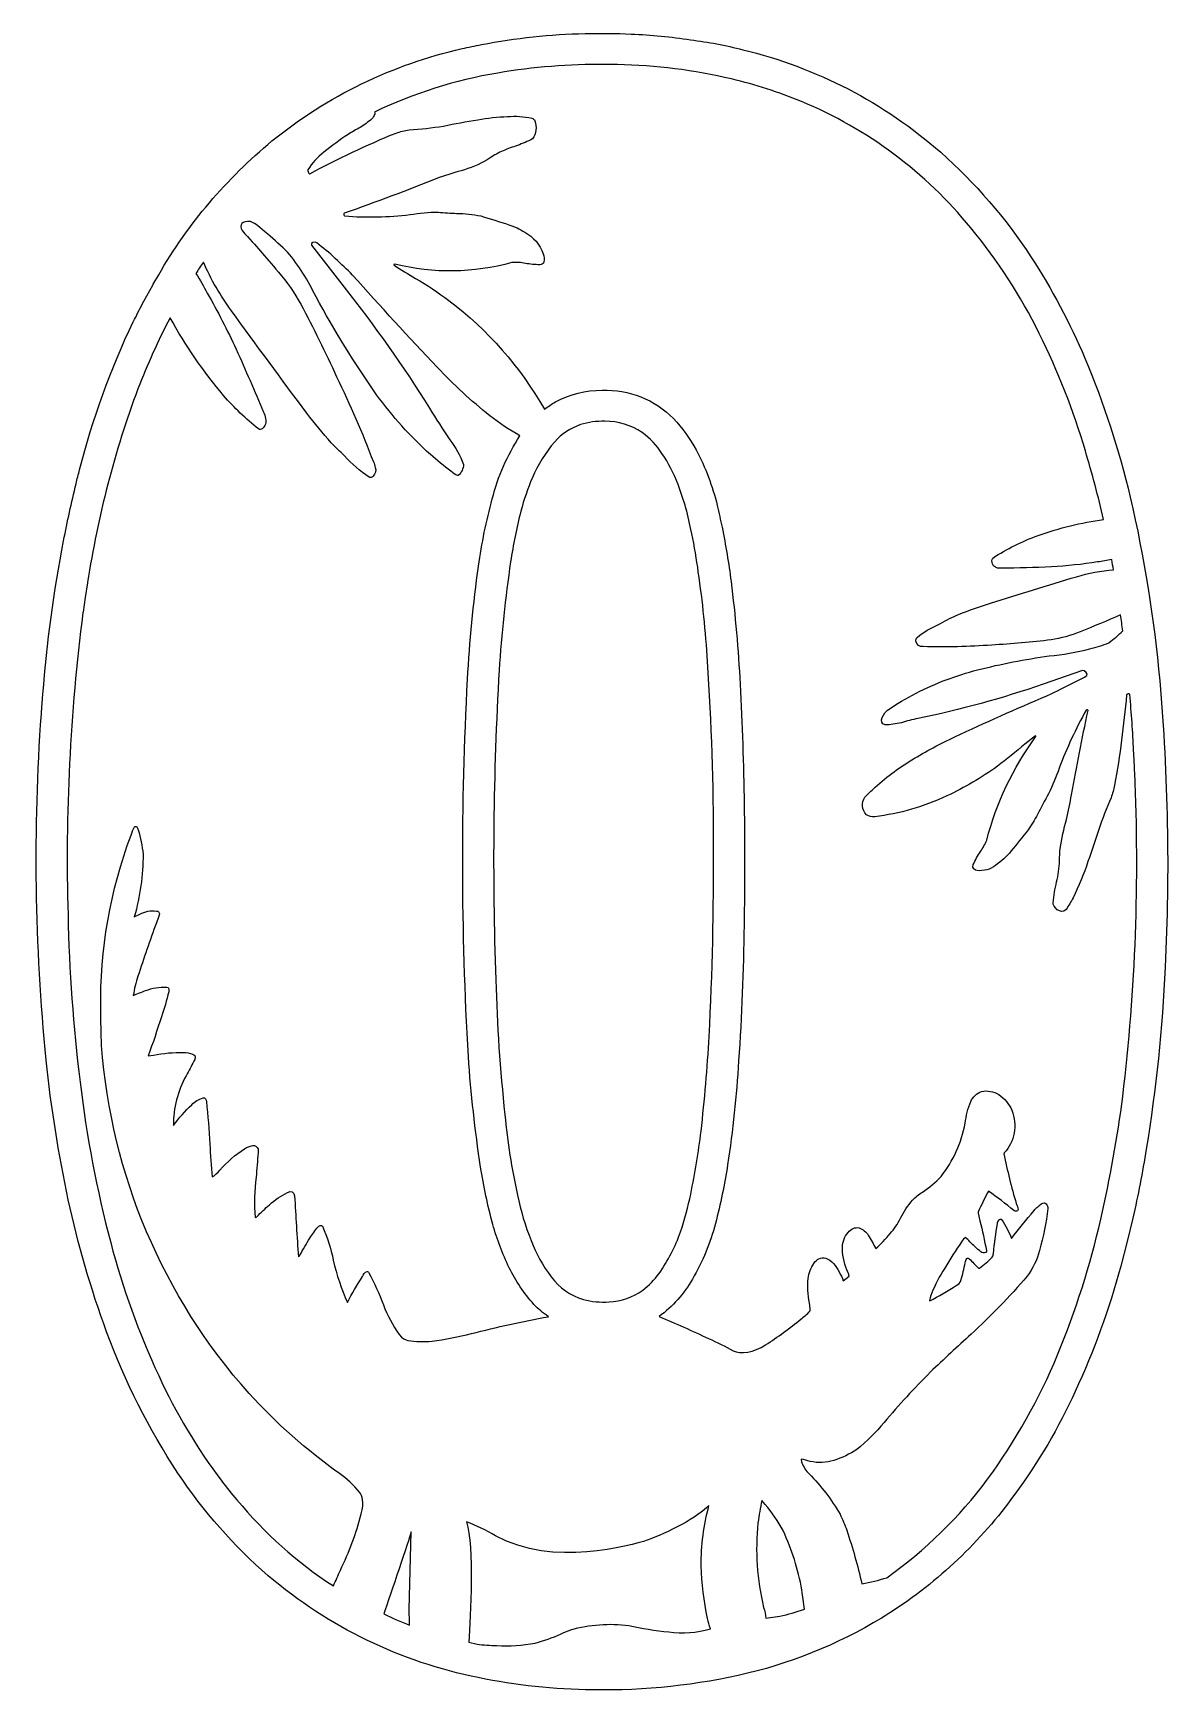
# Model space of a CAD drawing. Extents: x 0 to 1525, y 0 to 1043.
# Drawn here: x 818 to 1168, y 533 to 1043 of the extents above; entities that cross this region are included whole.
import ezdxf

# ---------------------------------------------------------------- set-up
doc = ezdxf.new("R2010")
doc.units = 0
doc.header["$MEASUREMENT"] = 0
doc.layers.add('Layer 1', color=7, linetype='Continuous', lineweight=0)

msp = doc.modelspace()

# ---------------------------------------------------------------- linework, layer by layer
at = {"layer": 'Layer 1', "color": 1, "lineweight": 25, "true_color": 0xff0000}
for points, knots in [([(988.21, 1043.1), (977.48, 1042.87), (966.79, 1041.74), (956.25, 1039.72), (954.27, 1039.29), (952.28, 1038.91), (950.29, 1038.45), (928.86, 1033.59), (908.84, 1023.86), (891.78, 1010.01), (877.79, 998.46), (865.98, 984.5), (856.9, 968.79), (856.9, 968.79), (855.16, 965.86), (855.16, 965.86), (855.16, 965.86), (855.05, 965.61), (855.05, 965.61), (855.05, 965.61), (852.28, 960.65), (852.28, 960.65), (851.35, 958.79), (850.41, 956.94), (849.47, 955.09), (849.32, 954.85), (849.19, 954.6), (849.08, 954.34), (842.09, 939.73), (836.56, 924.46), (832.57, 908.76), (832.16, 907.33), (831.79, 905.89), (831.48, 904.43), (830.03, 898.62), (828.75, 892.78), (827.63, 886.9), (824.61, 871.27), (822.48, 855.47), (821.26, 839.6), (821.26, 839.6), (820.85, 834.08), (820.85, 834.08), (820.81, 833.9), (820.78, 833.71), (820.78, 833.52), (818.26, 797.98), (818.75, 762.3), (822.25, 726.84), (823.78, 712.43), (826.05, 698.1), (829.08, 683.92), (832.06, 670.08), (836, 656.46), (840.87, 643.17), (846.54, 627.89), (853.89, 613.31), (862.8, 599.67), (870.65, 587.95), (880.01, 577.31), (890.65, 568.04), (909.18, 552.27), (931.44, 541.49), (955.3, 536.72), (966.9, 534.29), (978.71, 533.03), (990.56, 532.93), (1006.6, 532.63), (1022.62, 534.35), (1038.23, 538.03), (1053.73, 541.81), (1068.52, 548.09), (1082, 556.63), (1097.01, 566.3), (1110.07, 578.7), (1120.5, 593.19), (1127.78, 603.07), (1134.01, 613.69), (1139.08, 624.87), (1144.85, 637.29), (1149.54, 650.19), (1153.09, 663.42), (1153.09, 663.42), (1155.13, 671.04), (1155.13, 671.04), (1155.13, 671.04), (1156.83, 678.25), (1156.83, 678.25), (1158.43, 685.27), (1159.8, 692.34), (1160.94, 699.45), (1163.99, 718), (1165.93, 736.71), (1166.77, 755.49), (1168.22, 784.92), (1167.67, 814.41), (1165.11, 843.77), (1163.36, 862.79), (1160.33, 881.68), (1156.04, 900.3), (1152.56, 914.92), (1147.89, 929.23), (1142.09, 943.09), (1137.46, 953.96), (1131.9, 964.41), (1125.47, 974.32), (1117.68, 986.25), (1108.33, 997.08), (1097.67, 1006.52), (1080.23, 1021.84), (1059.32, 1032.68), (1036.76, 1038.11), (1031.47, 1039.48), (1026.1, 1040.5), (1020.68, 1041.17), (1014.63, 1042.12), (1008.52, 1042.71), (1002.4, 1042.94), (997.67, 1043.17), (992.94, 1043.22), (988.21, 1043.1)], [0, 0, 0, 0, 1, 1, 1, 2, 2, 2, 3, 3, 3, 4, 4, 4, 5, 5, 5, 6, 6, 6, 7, 7, 7, 8, 8, 8, 9, 9, 9, 10, 10, 10, 11, 11, 11, 12, 12, 12, 13, 13, 13, 14, 14, 14, 15, 15, 15, 16, 16, 16, 17, 17, 17, 18, 18, 18, 19, 19, 19, 20, 20, 20, 21, 21, 21, 22, 22, 22, 23, 23, 23, 24, 24, 24, 25, 25, 25, 26, 26, 26, 27, 27, 27, 28, 28, 28, 29, 29, 29, 30, 30, 30, 31, 31, 31, 32, 32, 32, 33, 33, 33, 34, 34, 34, 35, 35, 35, 36, 36, 36, 37, 37, 37, 38, 38, 38, 39, 39, 39, 40, 40, 40, 40]), ([(994.42, 1033.6), (994.42, 1033.6), (997.89, 1033.55), (997.89, 1033.55), (997.89, 1033.55), (998.12, 1033.53), (998.12, 1033.53), (1009.96, 1033.33), (1021.76, 1031.85), (1033.29, 1029.11), (1040.62, 1027.35), (1047.8, 1025.04), (1054.79, 1022.19), (1075.12, 1013.71), (1093.05, 1000.32), (1106.97, 983.23), (1115.23, 973.23), (1122.3, 962.31), (1128.03, 950.67), (1133.8, 939.07), (1138.54, 926.99), (1142.21, 914.57), (1144.31, 907.57), (1146.19, 900.51), (1147.83, 893.39), (1140.95, 892.45), (1134.19, 890.81), (1127.65, 888.49), (1122.75, 886.74), (1118.08, 884.41), (1113.75, 881.55), (1113.4, 881.02), (1113.34, 880.35), (1113.61, 879.78), (1113.99, 878.91), (1114.86, 878.37), (1115.81, 878.4), (1115.81, 878.4), (1116.38, 878.4), (1116.38, 878.4), (1121.5, 878.46), (1126.63, 878.61), (1131.75, 878.83), (1136.52, 879.09), (1141.28, 879.6), (1145.99, 880.37), (1147.45, 880.53), (1148.89, 880.77), (1150.32, 881.09), (1150.52, 880.03), (1150.71, 878.96), (1150.89, 877.9), (1147.03, 877.67), (1143.2, 876.97), (1139.51, 875.81), (1130.72, 873.12), (1121.75, 870.35), (1112.97, 867.62), (1109.67, 866.62), (1106.41, 865.47), (1103.2, 864.18), (1101.29, 863.38), (1099.43, 862.45), (1097.65, 861.39), (1095.38, 860.42), (1093.23, 859.2), (1091.23, 857.76), (1091.23, 857.76), (1090.41, 857.1), (1090.41, 857.1), (1090.09, 856.8), (1089.95, 856.34), (1090.05, 855.9), (1090.23, 854.86), (1091.2, 854.15), (1092.25, 854.29), (1099.31, 854.07), (1106.38, 854.22), (1113.43, 854.74), (1119.54, 855.08), (1125.65, 855.62), (1131.73, 856.35), (1134.76, 856.83), (1137.73, 857.66), (1140.57, 858.83), (1144.75, 860.51), (1148.91, 862.25), (1153.05, 864.04), (1153.29, 862.4), (1153.52, 860.76), (1153.73, 859.12), (1152.39, 857.82), (1150.97, 856.6), (1149.49, 855.47), (1147.58, 854.65), (1145.59, 854.02), (1143.57, 853.59), (1139.46, 852.53), (1135.29, 851.8), (1131.07, 851.39), (1123.64, 850.37), (1116.27, 848.94), (1109.01, 847.1), (1102.46, 845.4), (1096.11, 843.01), (1090.07, 839.96), (1087.05, 838.39), (1084.13, 836.65), (1081.32, 834.74), (1080.46, 834.3), (1078.03, 830.55), (1080.61, 830.21), (1082.31, 830.11), (1083.7, 830.51), (1085.63, 830.82), (1087.27, 831.33), (1088.93, 831.77), (1090.62, 832.11), (1103.7, 834.76), (1116.59, 838.31), (1129.19, 842.72), (1129.19, 842.72), (1141.3, 846.87), (1141.3, 846.87), (1141.97, 847.08), (1143.15, 845.75), (1142.68, 845.36), (1141.68, 844.56), (1131.7, 839.78), (1130.37, 839.12), (1120.85, 835.08), (1111.41, 830.88), (1102.04, 826.51), (1097.5, 824.37), (1093.08, 822), (1088.78, 819.41), (1084.52, 816.8), (1080.53, 813.77), (1076.85, 810.39), (1075.99, 809.59), (1075.15, 808.76), (1074.36, 807.89), (1073.12, 806.23), (1073.33, 803.9), (1074.85, 802.5), (1075.59, 802), (1076.47, 801.78), (1077.35, 801.86), (1085.04, 802.78), (1092.53, 804.95), (1099.53, 808.28), (1105, 810.86), (1110.22, 813.92), (1115.15, 817.42), (1118.03, 819.61), (1120.84, 821.89), (1123.59, 824.24), (1123.59, 824.24), (1126.85, 826.81), (1126.85, 826.81), (1126.85, 826.81), (1126.9, 826.78), (1126.9, 826.78), (1126.9, 826.78), (1126.92, 826.69), (1126.92, 826.69), (1126.92, 826.69), (1126.92, 826.58), (1126.92, 826.58), (1126.92, 826.58), (1126.9, 826.47), (1126.9, 826.47), (1119.91, 816.92), (1114.81, 806.13), (1111.86, 794.67), (1111.34, 793.44), (1110.7, 792.26), (1109.94, 791.16), (1109.08, 789.89), (1108.34, 788.54), (1107.71, 787.14), (1107.27, 785.82), (1108.2, 785.43), (1108.87, 785.31), (1110.89, 785.07), (1112.92, 785.63), (1114.54, 786.87), (1116.34, 788.12), (1117.96, 789.62), (1119.35, 791.32), (1121.1, 793.5), (1122.86, 795.69), (1124.61, 797.87), (1125.65, 799.36), (1126.6, 800.91), (1127.44, 802.52), (1128.54, 804.69), (1129.69, 806.84), (1130.89, 808.96), (1132.15, 811.51), (1133.24, 814.15), (1134.16, 816.85), (1136.5, 822.99), (1139.27, 828.97), (1142.46, 834.72), (1142.71, 834.94), (1142.98, 834.8), (1143.04, 834.56), (1141.2, 825.95), (1139.5, 817.31), (1137.94, 808.64), (1137.56, 806.08), (1137.03, 803.54), (1136.36, 801.04), (1135.56, 798.1), (1134.94, 795.11), (1134.5, 792.09), (1134.34, 790.83), (1134.26, 789.57), (1134.27, 788.3), (1134.18, 786.1), (1133.88, 783.91), (1133.36, 781.77), (1132.87, 779.66), (1132.5, 777.53), (1132.27, 775.37), (1132.2, 774.31), (1134.5, 771.45), (1136.26, 773.31), (1137.07, 774.46), (1137.79, 775.65), (1138.44, 776.89), (1140.22, 780.5), (1141.74, 784.23), (1143, 788.05), (1144.19, 791.33), (1145.3, 794.65), (1146.33, 797.98), (1147.48, 801.28), (1148.75, 804.53), (1150.12, 807.73), (1150.56, 808.99), (1150.93, 810.27), (1151.23, 811.57), (1152.84, 820.79), (1154.07, 830.08), (1154.9, 839.41), (1155.18, 839.83), (1155.72, 839.79), (1155.88, 839.55), (1156.41, 833.78), (1156.81, 828.01), (1157.08, 822.22), (1157.15, 820.5), (1157.36, 816.78), (1157.41, 815.48), (1158.92, 782.19), (1157.69, 748.82), (1153.73, 715.73), (1152.09, 703.04), (1149.83, 690.43), (1146.97, 677.95), (1143.7, 663.67), (1139.25, 649.68), (1133.68, 636.14), (1128.01, 622.55), (1120.78, 609.68), (1112.11, 597.79), (1103.4, 586.13), (1092.92, 575.91), (1081.05, 567.49), (1078.56, 566.67), (1076.01, 566.03), (1073.43, 565.59), (1072.12, 571.18), (1070.56, 576.71), (1068.75, 582.16), (1068.14, 583.82), (1067.44, 585.45), (1066.67, 587.04), (1064.07, 591.59), (1060.87, 595.77), (1057.17, 599.47), (1056.2, 600.44), (1055.44, 601.61), (1054.94, 602.89), (1054.82, 603.26), (1054.73, 603.64), (1054.69, 604.02), (1055.64, 603.87), (1056.58, 603.62), (1057.48, 603.3), (1059.9, 602.74), (1062.43, 602.85), (1064.79, 603.62), (1067.3, 604.41), (1069.68, 605.55), (1071.88, 607), (1074.94, 609.47), (1077.73, 612.24), (1080.23, 615.27), (1084.77, 620.66), (1089.54, 625.86), (1094.52, 630.85), (1098.65, 634.78), (1102.83, 638.65), (1107.06, 642.49), (1113.12, 648.1), (1118.86, 654.05), (1124.25, 660.31), (1126.06, 662.69), (1127.37, 665.41), (1128.1, 668.31), (1129.33, 672.52), (1130.19, 676.82), (1130.69, 681.17), (1130.68, 681.71), (1130.5, 682.23), (1130.19, 682.67), (1129.79, 682.96), (1129.26, 682.99), (1128.83, 682.76), (1127.91, 682.15), (1127.1, 681.4), (1126.42, 680.54), (1124.05, 677.75), (1121.73, 674.9), (1119.48, 672.01), (1118.67, 674.04), (1117.64, 675.97), (1116.4, 677.77), (1116.33, 677.91), (1116.04, 678.07), (1115.74, 677.86), (1115.39, 677.49), (1115.17, 677.01), (1115.11, 676.5), (1114.64, 673.46), (1114.23, 670.42), (1113.88, 667.36), (1113.83, 666.86), (1113.77, 666.57), (1113.56, 666.23), (1112.35, 664.98), (1111.02, 663.84), (1109.6, 662.83), (1109.6, 662.83), (1109.44, 662.78), (1109.44, 662.78), (1109.44, 662.78), (1109.32, 662.78), (1109.32, 662.78), (1108.39, 663.78), (1107.44, 664.75), (1106.47, 665.71), (1106.34, 665.86), (1105.88, 666.1), (1105.7, 665.82), (1105.48, 665.4), (1105.31, 664.96), (1105.2, 664.5), (1104.85, 662.67), (1104.42, 660.85), (1103.9, 659.06), (1103.67, 658.35), (1103.15, 657.76), (1102.45, 657.48), (1099.84, 655.76), (1097.14, 654.19), (1094.36, 652.76), (1094.36, 652.76), (1094.24, 652.83), (1094.24, 652.83), (1094.48, 653.92), (1094.83, 654.98), (1095.29, 656), (1096.45, 658.74), (1097.89, 661.35), (1099.57, 663.8), (1101.19, 666.59), (1102.93, 669.31), (1104.79, 671.94), (1104.91, 672.06), (1105.05, 672.16), (1105.2, 672.24), (1105.74, 671.87), (1106.24, 671.44), (1106.67, 670.95), (1107.75, 669.87), (1108.86, 668.84), (1110, 667.84), (1110.47, 667.52), (1111.07, 667.46), (1111.59, 667.68), (1111.88, 667.81), (1111.77, 668.09), (1111.73, 668.22), (1111.19, 671.32), (1110.51, 674.39), (1109.71, 677.43), (1109.71, 677.43), (1109.26, 679.72), (1109.26, 679.72), (1109.22, 679.93), (1109.22, 680.13), (1109.28, 680.33), (1110.17, 682.25), (1111.1, 684.15), (1112.07, 686.03), (1112.07, 686.03), (1112.39, 686.52), (1112.39, 686.52), (1115.07, 684.64), (1117.69, 682.66), (1120.23, 680.58), (1120.58, 680.23), (1121.49, 680.3), (1121.52, 680.86), (1121.49, 681.51), (1121.17, 682.11), (1120.93, 682.71), (1119.45, 687.77), (1118.18, 692.88), (1117.15, 698.04), (1117.15, 698.04), (1117.17, 698.18), (1117.17, 698.18), (1117.17, 698.18), (1117.24, 698.32), (1117.24, 698.32), (1118.82, 700.02), (1119.87, 702.13), (1120.28, 704.42), (1120.69, 706.78), (1120.45, 709.21), (1119.57, 711.45), (1118.7, 713.4), (1117.31, 715.08), (1115.56, 716.3), (1113.96, 717.28), (1112.05, 717.63), (1110.21, 717.27), (1108.75, 716.67), (1107.58, 715.54), (1106.9, 714.12), (1106.05, 711.98), (1105.48, 709.74), (1105.2, 707.46), (1104.08, 701.47), (1101.54, 695.83), (1097.78, 691.04), (1096.09, 689.19), (1094.15, 687.59), (1092.02, 686.28), (1090.96, 685.51), (1089.94, 684.68), (1088.98, 683.78), (1087.53, 682.08), (1086.29, 680.21), (1085.31, 678.2), (1084.46, 676.48), (1083.37, 674.89), (1082.07, 673.49), (1080.74, 671.82), (1079.28, 670.27), (1077.69, 668.86), (1076.95, 670.26), (1076.17, 671.65), (1075.35, 673.01), (1074.69, 674.02), (1073.73, 674.81), (1072.61, 675.28), (1071.3, 675.48), (1070, 674.93), (1069.23, 673.85), (1067.95, 672.47), (1067.3, 670.62), (1067.42, 668.75), (1067.47, 666.2), (1068.08, 663.7), (1069.21, 661.42), (1069.3, 661.13), (1069.45, 660.68), (1069.48, 660.38), (1069.48, 660.38), (1067.69, 658.88), (1067.69, 658.88), (1066.97, 660.83), (1065.96, 662.65), (1064.67, 664.28), (1064.03, 665.02), (1063.21, 665.58), (1062.29, 665.93), (1060.84, 666.24), (1059.37, 665.57), (1058.64, 664.28), (1057.64, 662.93), (1057.03, 661.34), (1056.87, 659.67), (1056.64, 657.17), (1056.78, 654.64), (1057.28, 652.17), (1057.28, 652.17), (1057.48, 650.33), (1057.48, 650.33), (1057.51, 650.07), (1057.45, 649.8), (1057.35, 649.56), (1056.53, 648.67), (1055.63, 647.87), (1054.65, 647.16), (1051.2, 644.24), (1047.54, 641.59), (1043.7, 639.22), (1040.29, 636.85), (1035.87, 636.29), (1033.76, 637.36), (1031.33, 638.76), (1028.81, 640.02), (1026.23, 641.12), (1021.2, 643.52), (1016.1, 645.78), (1010.95, 647.93), (1015.17, 650.98), (1018.68, 654.91), (1021.22, 659.45), (1024.38, 664.8), (1026.77, 670.57), (1028.32, 676.59), (1029.89, 682.55), (1031.14, 688.58), (1032.06, 694.67), (1033.7, 705.26), (1034.82, 715.93), (1035.44, 726.64), (1036.42, 740.55), (1036.98, 754.49), (1037.12, 768.43), (1037.58, 793.21), (1037.18, 818), (1035.92, 842.75), (1035.36, 853.31), (1034.43, 863.84), (1033.13, 874.34), (1032.4, 879.93), (1031.49, 885.5), (1030.38, 891.03), (1029.89, 893.22), (1029.37, 895.52), (1028.89, 897.72), (1027.43, 903.68), (1025.24, 909.43), (1022.38, 914.86), (1020.46, 918.35), (1018.13, 921.6), (1015.42, 924.52), (1009.63, 930.37), (1001.66, 933.53), (993.44, 933.25), (988.42, 933.25), (983.47, 932.01), (979.04, 929.62), (977.86, 928.96), (976.72, 928.21), (975.64, 927.38), (968.23, 940.42), (958.23, 951.81), (946.25, 960.85), (942.97, 963.33), (939.55, 965.61), (936, 967.7), (933.73, 969), (931.51, 970.37), (929.34, 971.83), (929.34, 971.83), (929.34, 971.94), (929.34, 971.94), (929.34, 971.94), (929.61, 972.12), (929.61, 972.12), (941.46, 969.09), (953.9, 969.25), (965.66, 972.6), (967.05, 972.67), (968.43, 972.57), (969.79, 972.3), (971.27, 972.05), (972.76, 971.91), (974.26, 971.89), (974.84, 971.89), (975.36, 972.25), (975.53, 972.8), (975.73, 973.62), (975.66, 974.48), (975.32, 975.25), (974.3, 978.09), (972.26, 980.47), (969.61, 981.92), (968.07, 982.87), (966.43, 983.64), (964.71, 984.23), (961.86, 985.15), (958.99, 986.05), (956.12, 986.91), (953.66, 987.45), (951.15, 987.72), (948.63, 987.7), (946.76, 987.77), (944.88, 987.89), (943.01, 988.06), (940.09, 988.1), (937.17, 987.85), (934.3, 987.34), (927.61, 986.54), (920.86, 986.4), (914.14, 986.91), (913.92, 987.13), (913.84, 987.46), (913.96, 987.75), (923.83, 991.19), (933.61, 994.87), (943.3, 998.77), (945.87, 999.58), (948.44, 1000.38), (951.01, 1001.15), (953.82, 1002), (956.49, 1003.22), (958.97, 1004.78), (960.22, 1005.66), (961.56, 1006.41), (962.97, 1007), (964.41, 1007.61), (965.88, 1008.15), (967.36, 1008.63), (968.95, 1009.22), (970.5, 1009.89), (972.01, 1010.65), (973.14, 1012.28), (973.41, 1014.36), (972.74, 1016.23), (972.55, 1016.63), (972.18, 1016.92), (971.74, 1017.02), (969.31, 1017.57), (966.81, 1017.74), (964.33, 1017.54), (961.24, 1017.43), (958.17, 1017.09), (955.14, 1016.52), (951.61, 1015.98), (948.1, 1015.34), (944.6, 1014.62), (941.08, 1014.04), (937.54, 1013.64), (933.98, 1013.44), (932.63, 1013.22), (931.3, 1012.89), (929.99, 1012.46), (920.92, 1008.75), (912.05, 1004.57), (903.42, 999.92), (903.18, 1000.02), (903.01, 1000.24), (902.94, 1000.49), (902.86, 1000.69), (902.82, 1000.91), (902.8, 1001.12), (904.11, 1003.21), (905.78, 1005.04), (907.75, 1006.52), (910.15, 1008.49), (912.64, 1010.34), (915.23, 1012.05), (916.46, 1012.79), (917.7, 1013.5), (918.95, 1014.19), (920.2, 1014.97), (921.39, 1015.85), (922.51, 1016.82), (922.96, 1017.22), (923.28, 1017.75), (923.44, 1018.34), (923.46, 1018.53), (923.45, 1018.74), (923.39, 1018.93), (935.4, 1024.69), (948.16, 1028.73), (961.29, 1030.95), (972.23, 1032.8), (983.32, 1033.69), (994.42, 1033.6)], [0, 0, 0, 0, 1, 1, 1, 2, 2, 2, 3, 3, 3, 4, 4, 4, 5, 5, 5, 6, 6, 6, 7, 7, 7, 8, 8, 8, 9, 9, 9, 10, 10, 10, 11, 11, 11, 12, 12, 12, 13, 13, 13, 14, 14, 14, 15, 15, 15, 16, 16, 16, 17, 17, 17, 18, 18, 18, 19, 19, 19, 20, 20, 20, 21, 21, 21, 22, 22, 22, 23, 23, 23, 24, 24, 24, 25, 25, 25, 26, 26, 26, 27, 27, 27, 28, 28, 28, 29, 29, 29, 30, 30, 30, 31, 31, 31, 32, 32, 32, 33, 33, 33, 34, 34, 34, 35, 35, 35, 36, 36, 36, 37, 37, 37, 38, 38, 38, 39, 39, 39, 40, 40, 40, 41, 41, 41, 42, 42, 42, 43, 43, 43, 44, 44, 44, 45, 45, 45, 46, 46, 46, 47, 47, 47, 48, 48, 48, 49, 49, 49, 50, 50, 50, 51, 51, 51, 52, 52, 52, 53, 53, 53, 54, 54, 54, 55, 55, 55, 56, 56, 56, 57, 57, 57, 58, 58, 58, 59, 59, 59, 60, 60, 60, 61, 61, 61, 62, 62, 62, 63, 63, 63, 64, 64, 64, 65, 65, 65, 66, 66, 66, 67, 67, 67, 68, 68, 68, 69, 69, 69, 70, 70, 70, 71, 71, 71, 72, 72, 72, 73, 73, 73, 74, 74, 74, 75, 75, 75, 76, 76, 76, 77, 77, 77, 78, 78, 78, 79, 79, 79, 80, 80, 80, 81, 81, 81, 82, 82, 82, 83, 83, 83, 84, 84, 84, 85, 85, 85, 86, 86, 86, 87, 87, 87, 88, 88, 88, 89, 89, 89, 90, 90, 90, 91, 91, 91, 92, 92, 92, 93, 93, 93, 94, 94, 94, 95, 95, 95, 96, 96, 96, 97, 97, 97, 98, 98, 98, 99, 99, 99, 100, 100, 100, 101, 101, 101, 102, 102, 102, 103, 103, 103, 104, 104, 104, 105, 105, 105, 106, 106, 106, 107, 107, 107, 108, 108, 108, 109, 109, 109, 110, 110, 110, 111, 111, 111, 112, 112, 112, 113, 113, 113, 114, 114, 114, 115, 115, 115, 116, 116, 116, 117, 117, 117, 118, 118, 118, 119, 119, 119, 120, 120, 120, 121, 121, 121, 122, 122, 122, 123, 123, 123, 124, 124, 124, 125, 125, 125, 126, 126, 126, 127, 127, 127, 128, 128, 128, 129, 129, 129, 130, 130, 130, 131, 131, 131, 132, 132, 132, 133, 133, 133, 134, 134, 134, 135, 135, 135, 136, 136, 136, 137, 137, 137, 138, 138, 138, 139, 139, 139, 140, 140, 140, 141, 141, 141, 142, 142, 142, 143, 143, 143, 144, 144, 144, 145, 145, 145, 146, 146, 146, 147, 147, 147, 148, 148, 148, 149, 149, 149, 150, 150, 150, 151, 151, 151, 152, 152, 152, 153, 153, 153, 154, 154, 154, 155, 155, 155, 156, 156, 156, 157, 157, 157, 158, 158, 158, 159, 159, 159, 160, 160, 160, 161, 161, 161, 162, 162, 162, 163, 163, 163, 164, 164, 164, 165, 165, 165, 166, 166, 166, 167, 167, 167, 168, 168, 168, 169, 169, 169, 170, 170, 170, 171, 171, 171, 172, 172, 172, 173, 173, 173, 174, 174, 174, 175, 175, 175, 176, 176, 176, 177, 177, 177, 178, 178, 178, 179, 179, 179, 180, 180, 180, 181, 181, 181, 182, 182, 182, 183, 183, 183, 184, 184, 184, 185, 185, 185, 186, 186, 186, 187, 187, 187, 188, 188, 188, 189, 189, 189, 190, 190, 190, 191, 191, 191, 192, 192, 192, 193, 193, 193, 194, 194, 194, 195, 195, 195, 196, 196, 196, 197, 197, 197, 198, 198, 198, 199, 199, 199, 200, 200, 200, 201, 201, 201, 202, 202, 202, 203, 203, 203, 204, 204, 204, 205, 205, 205, 206, 206, 206, 207, 207, 207, 208, 208, 208, 209, 209, 209, 210, 210, 210, 211, 211, 211, 212, 212, 212, 213, 213, 213, 214, 214, 214, 215, 215, 215, 216, 216, 216, 217, 217, 217, 218, 218, 218, 219, 219, 219, 220, 220, 220, 221, 221, 221, 222, 222, 222, 223, 223, 223, 224, 224, 224, 225, 225, 225, 226, 226, 226, 227, 227, 227, 228, 228, 228, 229, 229, 229, 230, 230, 230, 230]), ([(885.16, 985.21), (886.99, 984.58), (887.7, 983.46), (890.46, 981.35), (892.48, 979.62), (894.86, 977.43), (896.58, 975.79), (900.04, 971.66), (902.85, 967.06), (905.37, 962.03), (910.96, 951.61), (917.18, 941.53), (924.01, 931.87), (928.87, 925.18), (934.41, 919.01), (940.54, 913.45), (942.6, 911.68), (944.69, 909.95), (946.82, 908.26), (947.46, 907.68), (948.22, 907.23), (949.04, 906.97), (949.04, 906.97), (949.13, 906.99), (949.13, 906.99), (950.14, 907.83), (950.73, 909.06), (950.74, 910.37), (949.76, 913.14), (948.33, 915.72), (946.5, 918.01), (944.34, 921.2), (942.26, 924.45), (940.29, 927.76), (932.18, 940.62), (923.41, 953.05), (914.03, 965), (914.03, 965), (903.98, 977.9), (903.98, 977.9), (903.43, 978.7), (905.06, 979.19), (905.57, 978.69), (907.62, 976.91), (909.34, 975.79), (911.27, 973.85), (913.09, 971.92), (914.86, 970.5), (916.61, 968.72), (925.14, 959.1), (933.83, 949.63), (942.67, 940.3), (947.71, 934.96), (953.11, 929.98), (958.84, 925.38), (961.79, 923.1), (964.89, 921.02), (968.14, 919.17), (964.22, 913.23), (961.34, 906.68), (959.61, 899.78), (957.75, 892.97), (956.34, 886.05), (955.39, 879.05), (953.76, 867.5), (952.63, 855.89), (951.99, 844.24), (949.92, 805.51), (950.01, 766.7), (952.26, 727.98), (953.04, 716.59), (954.29, 705.24), (956, 693.96), (956.95, 688.01), (958.2, 682.12), (959.77, 676.3), (961.08, 671.72), (962.76, 667.25), (964.8, 662.94), (966.82, 658.85), (969.39, 655.06), (972.44, 651.67), (973.78, 650.25), (975.26, 648.98), (976.87, 647.88), (976.87, 647.88), (976.82, 647.88), (976.82, 647.88), (968.89, 646.41), (961.01, 644.67), (953.19, 642.67), (949.19, 641.66), (945.14, 640.88), (941.06, 640.33), (938.57, 640.09), (936.07, 640.16), (933.6, 640.54), (933.18, 640.65), (931.74, 641.19), (930.92, 642.39), (928.95, 645.24), (927.32, 648.3), (926.07, 651.53), (924.78, 654.91), (923.29, 658.21), (921.63, 661.42), (921.5, 661.57), (921.26, 661.91), (921.04, 661.82), (920.33, 661.53), (919.98, 660.88), (919.61, 660.22), (917.94, 657.65), (916.42, 654.98), (915.05, 652.24), (913.16, 656.42), (911.69, 660.78), (910.67, 665.25), (909.93, 668.84), (908.82, 672.35), (907.36, 675.71), (906.97, 676.31), (906.28, 675.91), (905.96, 675.53), (905.02, 674.45), (904.18, 673.3), (903.44, 672.08), (902.39, 670.34), (901.36, 668.59), (900.35, 666.82), (900.25, 666.68), (900.07, 666.31), (899.9, 666.32), (899.5, 672.55), (899.11, 678.89), (898.74, 685.12), (898.71, 686.3), (897.62, 686.77), (896.61, 686.14), (894.59, 685.14), (892.71, 683.88), (891.03, 682.37), (889.69, 681.19), (888.38, 679.95), (887.11, 678.68), (887.03, 678.6), (886.93, 678.4), (886.61, 678.45), (886.27, 682.58), (886.36, 686.73), (886.88, 690.83), (887.13, 693.35), (887.34, 695.88), (887.5, 698.41), (887.5, 698.41), (887.5, 699.56), (887.5, 699.56), (887.27, 700.27), (886.57, 700.7), (885.84, 700.58), (884.96, 700.44), (884.11, 700.11), (883.37, 699.61), (880.51, 697.78), (877.94, 695.54), (875.73, 692.96), (875.18, 692.32), (874.01, 691.29), (873.39, 690.92), (873.03, 694.29), (872.79, 697.67), (872.67, 701.06), (872.39, 705.44), (872.03, 709.81), (871.58, 714.17), (871.56, 714.76), (871.14, 715.44), (870.56, 715.28), (869.22, 714.89), (868.02, 714.15), (867.06, 713.15), (865.01, 711.2), (863.13, 709.06), (861.46, 706.78), (861.4, 712.13), (862.74, 717.41), (865.34, 722.08), (866.14, 723.58), (866.95, 725.08), (867.77, 726.57), (868.17, 727.22), (868.58, 728.43), (867.38, 728.77), (866.49, 729.03), (865.54, 729.25), (864.59, 729.23), (861.47, 729.34), (858.35, 729.07), (855.29, 728.43), (855.29, 728.43), (853.64, 728.18), (853.64, 728.18), (855.12, 732.17), (856.48, 736.2), (857.72, 740.27), (858.64, 742.79), (859.39, 745.36), (859.99, 747.98), (860.14, 748.51), (860.09, 749.36), (859.38, 749.39), (857.15, 749.48), (854.92, 749.11), (852.85, 748.3), (851.57, 747.86), (850.32, 747.36), (849.08, 746.82), (849.39, 748.84), (849.87, 750.82), (850.53, 752.74), (852.28, 758.29), (854.17, 763.78), (856.2, 769.23), (856.52, 769.94), (856.81, 770.69), (857.05, 771.55), (857.33, 772.3), (856.79, 772.83), (856.2, 772.83), (854.45, 773.03), (852.69, 772.71), (851.12, 771.9), (851.12, 771.9), (849.4, 771.09), (849.4, 771.09), (851.17, 777.35), (852.08, 783.83), (852.1, 790.34), (851.81, 792.88), (851.38, 795.39), (850.55, 797.81), (850.42, 798.17), (850.29, 798.44), (850.14, 798.75), (850.04, 798.92), (849.59, 799.01), (849.43, 798.73), (848.95, 797.94), (848.68, 797.07), (848.4, 796.19), (841.96, 779.04), (838.79, 760.83), (839.06, 742.51), (839.08, 738.8), (839.17, 735.09), (839.33, 731.38), (842.23, 691.64), (858.19, 653.97), (884.73, 624.25), (893.09, 615.05), (902.42, 606.78), (912.55, 599.58), (914.86, 597.97), (916.94, 596.04), (918.72, 593.87), (919.54, 592.63), (920.28, 590.83), (919.27, 587.11), (917.73, 581.13), (915.57, 575.32), (912.83, 569.78), (912.14, 568.17), (911.43, 566.57), (910.69, 564.97), (899.48, 572.24), (889.46, 581.19), (880.96, 591.51), (879.33, 593.35), (877.79, 595.26), (876.34, 597.24), (868.71, 607.34), (862.19, 618.24), (856.9, 629.74), (850.75, 642.92), (845.8, 656.63), (842.12, 670.7), (837.82, 686.94), (834.67, 703.47), (832.71, 720.15), (830.59, 737.24), (829.35, 754.42), (828.99, 771.63), (828.07, 802.74), (829.61, 833.88), (833.59, 864.74), (833.59, 864.74), (833.62, 864.83), (833.62, 864.83), (833.62, 864.83), (834.27, 869.35), (834.27, 869.35), (834.27, 869.35), (834.3, 869.44), (834.3, 869.44), (834.3, 869.44), (835, 873.95), (835, 873.95), (835, 873.95), (835.02, 874.04), (835.02, 874.04), (838.14, 894.4), (843.33, 914.38), (850.51, 933.68), (853.39, 941.17), (856.7, 948.48), (860.42, 955.59), (865.12, 947.09), (870.63, 939.06), (876.88, 931.62), (880.14, 927.86), (883.74, 924.41), (887.63, 921.3), (887.97, 921.06), (888.43, 921.09), (888.74, 921.37), (889.71, 922.12), (890.12, 923.38), (889.81, 924.57), (889.71, 925.24), (889.5, 925.9), (889.2, 926.52), (886.45, 933), (883.64, 939.45), (880.76, 945.88), (878.04, 951.76), (875.07, 957.53), (871.87, 963.16), (870.81, 965.24), (869.63, 967.25), (868.33, 969.2), (869.1, 970.38), (869.88, 971.56), (870.67, 972.73), (872.97, 967.4), (875.88, 962.35), (879.33, 957.68), (887, 947.13), (894.73, 936.62), (902.51, 926.15), (904.88, 923.01), (907.39, 919.97), (910.01, 917.04), (911.31, 915.65), (912.68, 914.32), (914.12, 913.07), (916.34, 910.54), (918.9, 908.32), (921.72, 906.47), (921.82, 906.42), (921.92, 906.39), (922.03, 906.36), (922.4, 906.34), (922.75, 906.51), (922.96, 906.81), (923.64, 907.5), (923.87, 908.5), (923.6, 909.42), (923.49, 910.03), (923.29, 910.62), (922.99, 911.16), (919.62, 920.07), (915.84, 928.82), (911.67, 937.38), (908.22, 944.96), (904.54, 952.43), (900.63, 959.78), (898.68, 963.27), (896.4, 966.55), (893.8, 969.58), (889.31, 974.84), (887.26, 977.29), (882.59, 982.39), (881.64, 984.32), (882.46, 985.43), (885.16, 985.21)], [0, 0, 0, 0, 1, 1, 1, 2, 2, 2, 3, 3, 3, 4, 4, 4, 5, 5, 5, 6, 6, 6, 7, 7, 7, 8, 8, 8, 9, 9, 9, 10, 10, 10, 11, 11, 11, 12, 12, 12, 13, 13, 13, 14, 14, 14, 15, 15, 15, 16, 16, 16, 17, 17, 17, 18, 18, 18, 19, 19, 19, 20, 20, 20, 21, 21, 21, 22, 22, 22, 23, 23, 23, 24, 24, 24, 25, 25, 25, 26, 26, 26, 27, 27, 27, 28, 28, 28, 29, 29, 29, 30, 30, 30, 31, 31, 31, 32, 32, 32, 33, 33, 33, 34, 34, 34, 35, 35, 35, 36, 36, 36, 37, 37, 37, 38, 38, 38, 39, 39, 39, 40, 40, 40, 41, 41, 41, 42, 42, 42, 43, 43, 43, 44, 44, 44, 45, 45, 45, 46, 46, 46, 47, 47, 47, 48, 48, 48, 49, 49, 49, 50, 50, 50, 51, 51, 51, 52, 52, 52, 53, 53, 53, 54, 54, 54, 55, 55, 55, 56, 56, 56, 57, 57, 57, 58, 58, 58, 59, 59, 59, 60, 60, 60, 61, 61, 61, 62, 62, 62, 63, 63, 63, 64, 64, 64, 65, 65, 65, 66, 66, 66, 67, 67, 67, 68, 68, 68, 69, 69, 69, 70, 70, 70, 71, 71, 71, 72, 72, 72, 73, 73, 73, 74, 74, 74, 75, 75, 75, 76, 76, 76, 77, 77, 77, 78, 78, 78, 79, 79, 79, 80, 80, 80, 81, 81, 81, 82, 82, 82, 83, 83, 83, 84, 84, 84, 85, 85, 85, 86, 86, 86, 87, 87, 87, 88, 88, 88, 89, 89, 89, 90, 90, 90, 91, 91, 91, 92, 92, 92, 93, 93, 93, 94, 94, 94, 95, 95, 95, 96, 96, 96, 97, 97, 97, 98, 98, 98, 99, 99, 99, 100, 100, 100, 101, 101, 101, 102, 102, 102, 103, 103, 103, 104, 104, 104, 105, 105, 105, 106, 106, 106, 107, 107, 107, 108, 108, 108, 109, 109, 109, 110, 110, 110, 111, 111, 111, 112, 112, 112, 113, 113, 113, 114, 114, 114, 115, 115, 115, 116, 116, 116, 117, 117, 117, 118, 118, 118, 119, 119, 119, 120, 120, 120, 121, 121, 121, 122, 122, 122, 123, 123, 123, 124, 124, 124, 125, 125, 125, 126, 126, 126, 127, 127, 127, 128, 128, 128, 128]), ([(994.28, 923.66), (998.38, 923.72), (1002.38, 922.51), (1005.76, 920.19), (1008.19, 918.45), (1010.26, 916.26), (1011.86, 913.73), (1013.88, 910.74), (1015.55, 907.53), (1016.82, 904.16), (1018.63, 899.37), (1020.01, 894.44), (1020.95, 889.42), (1020.95, 889.42), (1021.02, 889.24), (1021.02, 889.24), (1021.02, 889.24), (1021.04, 889.03), (1021.04, 889.03), (1021.88, 885.12), (1022.55, 881.18), (1023.04, 877.22), (1024.39, 868.09), (1025.34, 858.92), (1025.87, 849.71), (1027.16, 830.8), (1027.78, 811.85), (1027.73, 792.9), (1027.84, 773.33), (1027.39, 753.76), (1026.39, 734.21), (1025.84, 724.45), (1025, 714.7), (1023.88, 704.98), (1023.09, 698.5), (1022.04, 692.06), (1020.72, 685.66), (1019.89, 681.73), (1018.84, 677.84), (1017.57, 674.03), (1015.96, 669.47), (1013.74, 665.16), (1010.97, 661.19), (1009.54, 659.26), (1007.85, 657.52), (1005.94, 656.05), (1002.9, 653.86), (999.29, 652.6), (995.55, 652.44), (992.9, 652.26), (990.24, 652.49), (987.66, 653.14), (983.69, 654.34), (980.22, 656.8), (977.77, 660.15), (975.17, 663.54), (973.08, 667.3), (971.58, 671.31), (969.76, 675.84), (968.36, 680.53), (967.39, 685.32), (965.59, 693.49), (964.29, 701.76), (963.49, 710.09), (961.99, 723.88), (961.06, 737.73), (960.7, 751.61), (959.55, 783.39), (959.89, 815.21), (961.72, 846.97), (962.42, 858.15), (963.6, 869.31), (965.26, 880.39), (966.07, 885.64), (967.12, 890.84), (968.41, 895.99), (969.35, 899.52), (970.53, 902.97), (971.95, 906.33), (973.68, 910.33), (976, 914.05), (978.82, 917.38), (980.99, 919.76), (983.72, 921.56), (986.75, 922.64), (989.18, 923.42), (991.73, 923.77), (994.28, 923.66)], [0, 0, 0, 0, 1, 1, 1, 2, 2, 2, 3, 3, 3, 4, 4, 4, 5, 5, 5, 6, 6, 6, 7, 7, 7, 8, 8, 8, 9, 9, 9, 10, 10, 10, 11, 11, 11, 12, 12, 12, 13, 13, 13, 14, 14, 14, 15, 15, 15, 16, 16, 16, 17, 17, 17, 18, 18, 18, 19, 19, 19, 20, 20, 20, 21, 21, 21, 22, 22, 22, 23, 23, 23, 24, 24, 24, 25, 25, 25, 26, 26, 26, 27, 27, 27, 28, 28, 28, 29, 29, 29, 29]), ([(1026.33, 589.72), (1024.72, 583.66), (1023.9, 577.41), (1023.9, 571.14), (1024.13, 565.7), (1024.78, 560.29), (1025.85, 554.95), (1026.09, 553.86), (1026.39, 552.79), (1026.76, 551.73), (1022.6, 550.51), (1018.24, 550.18), (1013.94, 550.76), (1009.8, 551.23), (1005.68, 551.9), (1001.61, 552.77), (995.64, 553.53), (989.58, 553.07), (983.78, 551.44), (982.71, 551.07), (981.66, 550.62), (980.65, 550.1), (978.1, 549.02), (975.48, 548.1), (972.81, 547.35), (968.92, 546.61), (964.95, 546.35), (960.99, 546.58), (958.96, 546.61), (956.93, 546.76), (954.92, 547.04), (954.92, 547.04), (952.44, 547.63), (952.44, 547.63), (952.85, 556.05), (954.19, 576.71), (951.63, 584.73), (954.75, 583.56), (957.76, 582.12), (960.63, 580.42), (978.32, 570.53), (1002.27, 577.43), (1007.28, 579.01), (1013.2, 581.09), (1023.42, 586.32), (1026.28, 589.72), (1026.28, 589.72), (1026.33, 589.72), (1026.33, 589.72)], [0, 0, 0, 0, 1, 1, 1, 2, 2, 2, 3, 3, 3, 4, 4, 4, 5, 5, 5, 6, 6, 6, 7, 7, 7, 8, 8, 8, 9, 9, 9, 10, 10, 10, 11, 11, 11, 12, 12, 12, 13, 13, 13, 14, 14, 14, 15, 15, 15, 16, 16, 16, 16]), ([(1043.67, 590.06), (1045.75, 587.55), (1047.58, 584.84), (1049.14, 581.98), (1051.85, 576.18), (1053.8, 570.04), (1054.92, 563.73), (1055.19, 561.68), (1055.43, 559.81), (1055.69, 557.76), (1053.24, 556.86), (1050.71, 556.17), (1048.14, 555.68), (1048.14, 555.68), (1043.88, 555), (1043.88, 555), (1043.73, 556.12), (1043.49, 557.23), (1043.15, 558.31), (1041.1, 566.85), (1040.51, 575.69), (1041.41, 584.43), (1041.75, 586.73), (1042.15, 589.02), (1042.61, 591.3), (1042.61, 591.3), (1043.67, 590.06), (1043.67, 590.06)], [0, 0, 0, 0, 1, 1, 1, 2, 2, 2, 3, 3, 3, 4, 4, 4, 5, 5, 5, 6, 6, 6, 7, 7, 7, 8, 8, 8, 9, 9, 9, 9]), ([(934.07, 557.7), (934.05, 556.1), (934.08, 554.5), (934.17, 552.91), (931.47, 553.92), (928.82, 555.06), (926.23, 556.31), (928.17, 562.23), (933.94, 579.02), (934.66, 581.57), (934.66, 581.57), (934.07, 557.7), (934.07, 557.7)], [0, 0, 0, 0, 1, 1, 1, 2, 2, 2, 3, 3, 3, 4, 4, 4, 4])]:
    msp.add_open_spline(points, degree=3, knots=knots, dxfattribs=at)

doc.saveas('drawing.dxf')
